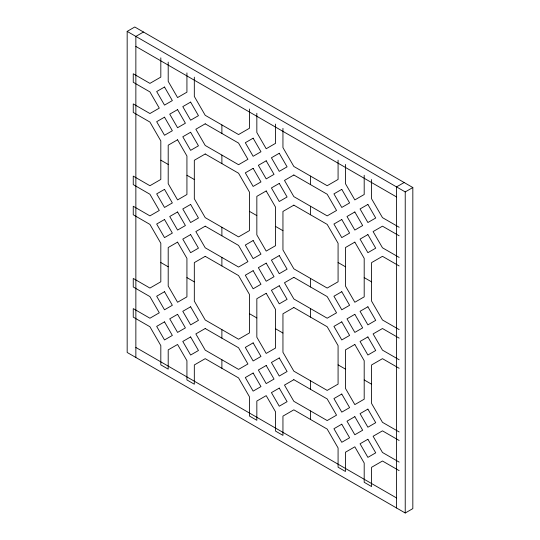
<?xml version="1.0" encoding="UTF-8"?>
<svg xmlns="http://www.w3.org/2000/svg" width="540" height="540" viewBox="0 0 540 540"><rect width="100%" height="100%" fill="white"/><g stroke="black" fill="none" stroke-linecap="round" stroke-linejoin="round"><path stroke-width="0.81" d="M127.17 31.388L134.77 27L412.83 187.535L412.83 508.613L405.23 513L127.17 352.465L127.17 31.388L405.23 191.923L412.83 187.535M143.465 32.015L135.857 36.41L135.857 357.48M404.143 182.52L396.536 186.907L396.536 507.985M135.857 46.44L396.536 196.945M399.148 227.266L382.475 217.64L371.581 198.774L371.581 179.523M399.148 235.798L382.475 226.172L373.106 231.579L382.475 247.793L399.148 257.418M399.148 265.95L382.475 256.325L371.581 262.615L371.581 301.118L382.475 319.984L399.148 329.609M160.819 160.184L168.203 164.444M186.928 175.257L194.319 179.523M249.446 211.356L256.838 215.615M275.562 226.429L282.947 230.695M338.081 262.521L345.465 266.787M364.196 277.601L371.581 281.867M399.148 338.141L382.475 328.516L373.106 333.916L382.475 350.136L399.148 359.762M399.148 368.294L382.475 358.668L371.581 364.952L371.581 403.461L382.475 422.327L399.148 431.953M160.819 262.528L168.203 266.787M186.928 277.601L194.319 281.867M249.446 313.693L256.838 317.959M275.562 328.772L282.947 333.038M338.081 364.865L345.465 369.131M364.196 379.944L371.581 384.21M399.148 440.478L382.475 430.853L373.106 436.259L382.475 452.48L399.148 462.105M399.148 470.637L382.475 461.012L371.581 467.296L371.581 486.547L364.196 482.288L364.196 463.037L354.827 446.816L345.465 452.223L345.465 471.474L338.081 467.208L338.081 447.957L327.186 429.091L293.841 409.84L282.947 416.124L282.947 435.382L275.562 431.116L275.562 411.865L266.2 395.644L256.838 401.051L256.838 420.302L249.446 416.036L249.446 396.785L238.559 377.919L205.214 358.668L194.319 364.959L194.319 384.21L186.928 379.944L186.928 360.693L177.566 344.473L168.203 349.88L168.203 369.131L160.819 364.871L160.819 345.613L149.924 326.747L133.252 317.122L133.252 308.597L149.924 318.222L159.286 312.815L149.924 296.595L133.252 286.969L133.252 278.438L149.924 288.07L160.819 281.779L160.819 243.27L149.924 224.404L133.252 214.778L133.252 206.253L149.924 215.879L159.286 210.472L149.924 194.251L133.252 184.626L133.252 176.101L149.924 185.726L160.819 179.435L160.819 140.933L149.924 122.06L133.252 112.435L133.252 103.91L149.924 113.535L159.286 108.128L149.924 91.908L133.252 82.283L133.252 73.757L149.924 83.383L160.819 77.092L160.819 57.841M135.857 347.45L396.536 497.948M405.23 191.923L405.23 513M364.196 175.257L364.196 194.508L354.827 199.915L345.465 183.695L345.465 164.444M338.081 160.184L338.081 179.435L327.186 185.72L293.841 166.469L282.947 147.602L282.947 128.351M310.514 176.094L310.514 184.626M310.514 206.253L310.514 214.778M310.514 278.438L310.514 286.969M310.514 308.59L310.514 317.122M310.514 380.781L310.514 389.313M310.514 410.933L310.514 419.465M275.562 124.085L275.562 143.336L266.2 148.743L256.838 132.53L256.838 113.272M249.446 109.013L249.446 128.264L238.559 134.555L205.214 115.303L194.319 96.431L194.319 77.18M221.886 124.929L221.886 133.454M221.886 155.081L221.886 163.607M221.886 227.266L221.886 235.798M221.886 257.425L221.886 265.95M221.886 329.609L221.886 338.141M221.886 359.762L221.886 368.294M186.928 72.913L186.928 92.171L177.566 97.571L168.203 81.358L168.203 62.107M164.511 87.021L156.674 91.544L164.511 105.111L172.348 100.589L164.511 87.021M164.511 117.173L156.674 121.696L164.511 135.263L172.348 130.741L164.511 117.173M177.566 109.633L169.736 114.156L177.566 127.73L185.402 123.208L177.566 109.633M190.627 102.1L182.79 106.623L190.627 120.191L198.457 115.668L190.627 102.1M177.566 139.786L168.203 145.192L168.203 183.701L177.566 199.915L186.928 194.508L186.928 156.006L177.566 139.786M190.627 132.253L182.79 136.775L190.627 150.343L198.457 145.82L190.627 132.253M205.214 123.829L195.845 129.236L205.214 145.456L238.559 164.707L247.921 159.3L238.559 143.08L205.214 123.829M205.214 153.981L194.319 160.272L194.319 198.774L205.214 217.64L238.559 236.891L249.446 230.607L249.446 192.098L238.559 173.232L205.214 153.981M164.511 189.365L156.674 193.887L164.511 207.454L172.348 202.932L164.511 189.365M253.138 138.193L245.309 142.715L253.138 156.283L260.975 151.76L253.138 138.193M164.511 219.517L156.674 224.039L164.511 237.607L172.348 233.084L164.511 219.517M177.566 211.977L169.736 216.5L177.566 230.067L185.402 225.544L177.566 211.977M190.627 204.437L182.79 208.96L190.627 222.534L198.457 218.012L190.627 204.437M253.138 168.345L245.309 172.868L253.138 186.435L260.975 181.913L253.138 168.345M266.2 160.805L258.363 165.328L266.2 178.895L274.03 174.373L266.2 160.805M279.254 153.266L271.424 157.788L279.254 171.362L287.091 166.84L279.254 153.266M177.566 242.129L168.203 247.536L168.203 286.045L177.566 302.258L186.928 296.851L186.928 258.35L177.566 242.129M190.627 234.596L182.79 239.119L190.627 252.686L198.457 248.164L190.627 234.596M205.214 226.172L195.845 231.579L205.214 247.793L238.559 267.05L247.921 261.644L238.559 245.423L205.214 226.172M266.2 190.958L256.838 196.364L256.838 234.866L266.2 251.087L275.562 245.68L275.562 207.178L266.2 190.958M279.254 183.418L271.424 187.947L279.254 201.515L287.091 196.992L279.254 183.418M293.841 175.001L284.479 180.407L293.841 196.621L327.186 215.879L336.548 210.472L327.186 194.251L293.841 175.001M205.214 256.325L194.319 262.615L194.319 301.118L205.214 319.984L238.559 339.235L249.446 332.951L249.446 294.442L238.559 275.576L205.214 256.325M293.841 205.153L282.947 211.444L282.947 249.946L293.841 268.812L327.186 288.063L338.081 281.779L338.081 243.27L327.186 224.404L293.841 205.153M164.511 291.708L156.674 296.231L164.511 309.798L172.348 305.276L164.511 291.708M253.138 240.536L245.309 245.059L253.138 258.626L260.975 254.104L253.138 240.536M341.773 189.365L333.936 193.887L341.773 207.454L349.61 202.932L341.773 189.365M164.511 321.86L156.674 326.383L164.511 339.95L172.348 335.428L164.511 321.86M177.566 314.321L169.736 318.843L177.566 332.411L185.402 327.888L177.566 314.321M190.627 306.781L182.79 311.303L190.627 324.878L198.457 320.348L190.627 306.781M253.138 270.689L245.309 275.211L253.138 288.779L260.975 284.256L253.138 270.689M266.2 263.149L258.363 267.671L266.2 281.239L274.03 276.716L266.2 263.149M279.254 255.609L271.424 260.132L279.254 273.699L287.091 269.176L279.254 255.609M341.773 219.517L333.936 224.039L341.773 237.607L349.61 233.084L341.773 219.517M354.827 211.977L346.997 216.5L354.827 230.067L362.664 225.544L354.827 211.977M367.889 204.437L360.052 208.96L367.889 222.527L375.719 218.005L367.889 204.437M190.627 336.933L182.79 341.456L190.627 355.03L198.457 350.507L190.627 336.933M205.214 328.516L195.845 333.923L205.214 350.136L238.559 369.387L247.921 363.987L238.559 347.767L205.214 328.516M266.2 293.301L256.838 298.708L256.838 337.21L266.2 353.43L275.562 348.023L275.562 309.521L266.2 293.301M279.254 285.761L271.424 290.284L279.254 303.858L287.091 299.336L279.254 285.761M293.841 277.344L284.479 282.751L293.841 298.964L327.186 318.215L336.548 312.815L327.186 296.595L293.841 277.344M354.827 242.129L345.465 247.536L345.465 286.038L354.827 302.258L364.196 296.851L364.196 258.35L354.827 242.129M367.889 234.59L360.052 239.112L367.889 252.686L375.719 248.157L367.889 234.59M293.841 307.496L282.947 313.787L282.947 352.289L293.841 371.156L327.186 390.407L338.081 384.115L338.081 345.613L327.186 326.747L293.841 307.496M253.138 342.88L245.309 347.402L253.138 360.97L260.975 356.447L253.138 342.88M341.773 291.708L333.936 296.231L341.773 309.798L349.61 305.276L341.773 291.708M253.138 373.032L245.309 377.555L253.138 391.122L260.975 386.6L253.138 373.032M266.2 365.492L258.363 370.015L266.2 383.582L274.03 379.06L266.2 365.492M279.254 357.952L271.424 362.475L279.254 376.043L287.091 371.52L279.254 357.952M341.773 321.86L333.936 326.383L341.773 339.95L349.61 335.428L341.773 321.86M354.827 314.321L346.997 318.843L354.827 332.411L362.664 327.888L354.827 314.321M367.889 306.781L360.052 311.303L367.889 324.871L375.719 320.348L367.889 306.781M279.254 388.105L271.424 392.627L279.254 406.195L287.091 401.672L279.254 388.105M293.841 379.688L284.479 385.094L293.841 401.308L327.186 420.559L336.548 415.152L327.186 398.939L293.841 379.688M354.827 344.473L345.465 349.88L345.465 388.382L354.827 404.602L364.196 399.195L364.196 360.693L354.827 344.473M367.889 336.933L360.052 341.456L367.889 355.023L375.719 350.501L367.889 336.933M341.773 394.045L333.936 398.567L341.773 412.142L349.61 407.619L341.773 394.045M341.773 424.204L333.936 428.726L341.773 442.294L349.61 437.771L341.773 424.204M354.827 416.664L346.997 421.187L354.827 434.754L362.664 430.232L354.827 416.664M367.889 409.124L360.052 413.647L367.889 427.214L375.719 422.692L367.889 409.124M367.889 439.276L360.052 443.799L367.889 457.367L375.719 452.844L367.889 439.276"/></g></svg>
